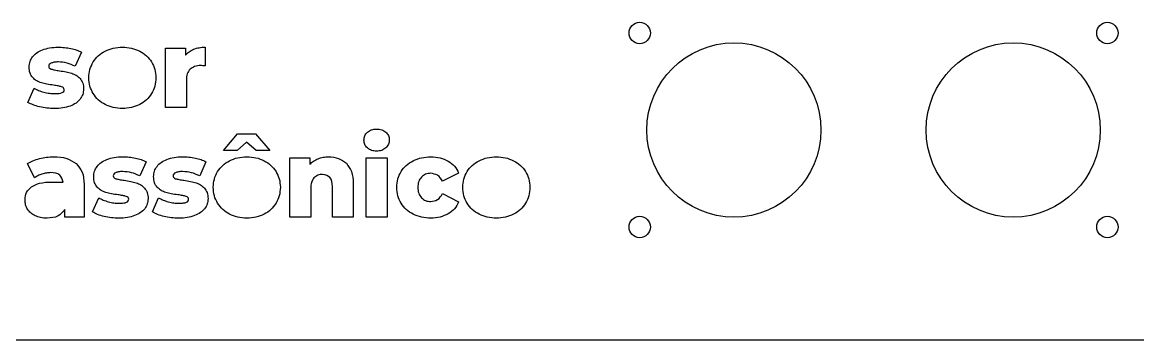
# Model space of a CAD drawing. Header units: millimetres. Extents: x -200 to 200, y -210 to 210.
# Drawn here: x -77.5 to 24.4, y -210 to -181 of the extents above; entities that cross this region are included whole.
import ezdxf

# ---------------------------------------------------------------- set-up
doc = ezdxf.new("R2010")
doc.units = ezdxf.units.MM
doc.layers.add('CUTOUTS', color=1, linetype='CONTINUOUS')
doc.layers.add('PERIMETER', color=5, linetype='CONTINUOUS')

msp = doc.modelspace()

# ---------------------------------------------------------------- linework, layer by layer
at = {"layer": 'CUTOUTS'}
for p, q in [((-72.06, -183.77), (-72.63, -185.06)), ((-64.39, -188.82), (-64.39, -183.4)), ((-64.39, -183.4), (-62.58, -183.4)), ((-62.58, -183.4), (-62.58, -184.05)), ((-60.76, -183.31), (-60.76, -185.02)), ((-62.49, -186.33), (-62.49, -188.82)), ((-76.95, -188.35), (-76.38, -187.05)), ((-62.49, -188.82), (-64.39, -188.82)), ((-59.11, -192.75), (-57.81, -191.23)), ((-57.81, -191.23), (-56.17, -191.23)), ((-56.17, -191.23), (-54.87, -192.75)), ((-56.99, -191.99), (-57.85, -192.75)), ((-56.13, -192.75), (-56.99, -191.99)), ((-57.85, -192.75), (-59.11, -192.75)), ((-54.87, -192.75), (-56.13, -192.75)), ((-53.03, -193.4), (-51.22, -193.4)), ((-53.03, -198.82), (-53.03, -193.4)), ((-51.22, -193.4), (-51.22, -193.99)), ((-46.07, -198.82), (-46.07, -193.4)), ((-46.07, -193.4), (-44.17, -193.4)), ((-44.17, -193.4), (-44.17, -198.82)), ((-76.35, -195.23), (-76.99, -193.94)), ((-66.17, -193.77), (-66.74, -195.06)), ((-60.7, -193.77), (-61.27, -195.06)), ((-37.63, -194.8), (-39.1, -195.55)), ((-74.81, -195.62), (-73.73, -195.62)), ((-71.83, -195.81), (-71.83, -198.82)), ((-51.13, -196.2), (-51.13, -198.82)), ((-49.16, -198.82), (-49.16, -196.03)), ((-47.26, -195.72), (-47.26, -198.82)), ((-71.06, -198.35), (-70.49, -197.05)), ((-65.59, -198.35), (-65.02, -197.05)), ((-39.1, -196.67), (-37.63, -197.42)), ((-73.6, -198.82), (-73.6, -198.12)), ((-71.83, -198.82), (-73.6, -198.82)), ((-51.13, -198.82), (-53.03, -198.82)), ((-47.26, -198.82), (-49.16, -198.82)), ((-44.17, -198.82), (-46.07, -198.82))]:
    msp.add_line(p, q, dxfattribs=at)
for centre, radius in [((-21.1, -182.02), 0.975), ((21.6, -182.02), 0.975), ((-12.5, -190.87), 7.95), ((13, -190.87), 7.95), ((-21.1, -199.72), 0.975), ((21.6, -199.72), 0.975)]:
    msp.add_circle(centre, radius, dxfattribs=at)
for points, knots in [([(-76.84, -185.11), (-76.83, -184.95), (-76.8, -184.61), (-76.62, -184.33), (-76.53, -184.19)], [0, 0, 0, 0, 0.04973253, 0.09894593, 0.09894593, 0.09894593, 0.09894593]), ([(-76.53, -184.19), (-76.41, -184.06), (-76.16, -183.78), (-75.81, -183.63), (-75.63, -183.55)], [0, 0, 0, 0, 0.0526078, 0.1118799, 0.1118799, 0.1118799, 0.1118799]), ([(-75.63, -183.55), (-75.41, -183.48), (-74.95, -183.33), (-74.46, -183.32), (-74.2, -183.31)], [0, 0, 0, 0, 0.0677092, 0.1450578, 0.1450578, 0.1450578, 0.1450578]), ([(-74.2, -183.31), (-74.01, -183.32), (-73.61, -183.33), (-73.23, -183.4), (-73.03, -183.43)], [0, 0, 0, 0, 0.0588265, 0.1177676, 0.1177676, 0.1177676, 0.1177676]), ([(-73.03, -183.43), (-72.85, -183.47), (-72.52, -183.55), (-72.21, -183.7), (-72.06, -183.77)], [0, 0, 0, 0, 0.055189, 0.103088, 0.103088, 0.103088, 0.103088]), ([(-71, -184.66), (-70.85, -184.46), (-70.56, -184.05), (-70.13, -183.8), (-69.91, -183.67)], [0, 0, 0, 0, 0.073782, 0.1490207, 0.1490207, 0.1490207, 0.1490207]), ([(-69.91, -183.67), (-69.66, -183.56), (-69.16, -183.35), (-68.61, -183.33), (-68.33, -183.31)], [0, 0, 0, 0, 0.0787615, 0.1626078, 0.1626078, 0.1626078, 0.1626078]), ([(-68.33, -183.31), (-68.05, -183.33), (-67.5, -183.35), (-67, -183.56), (-66.75, -183.67)], [0, 0, 0, 0, 0.0839702, 0.163085, 0.163085, 0.163085, 0.163085]), ([(-66.75, -183.67), (-66.53, -183.8), (-66.1, -184.05), (-65.81, -184.46), (-65.66, -184.66)], [0, 0, 0, 0, 0.0753744, 0.148708, 0.148708, 0.148708, 0.148708]), ([(-62.58, -184.05), (-62.48, -183.94), (-62.26, -183.7), (-61.97, -183.57), (-61.83, -183.5)], [0, 0, 0, 0, 0.04649765, 0.09455265, 0.09455265, 0.09455265, 0.09455265]), ([(-61.83, -183.5), (-61.66, -183.44), (-61.32, -183.33), (-60.95, -183.32), (-60.76, -183.31)], [0, 0, 0, 0, 0.051769, 0.1085825, 0.1085825, 0.1085825, 0.1085825]), ([(-76.51, -186.09), (-76.61, -185.96), (-76.82, -185.67), (-76.83, -185.31), (-76.84, -185.11)], [0, 0, 0, 0, 0.04875, 0.1053545, 0.1053545, 0.1053545, 0.1053545]), ([(-74.85, -184.77), (-74.91, -184.8), (-75.02, -184.87), (-75.05, -184.99), (-75.06, -185.04)], [0, 0, 0, 0, 0.01987672, 0.03612336, 0.03612336, 0.03612336, 0.03612336]), ([(-75.06, -185.04), (-75.05, -185.1), (-75.02, -185.23), (-74.9, -185.28), (-74.83, -185.31)], [0, 0, 0, 0, 0.01711955, 0.03724927, 0.03724927, 0.03724927, 0.03724927]), ([(-74.19, -184.66), (-74.32, -184.66), (-74.55, -184.67), (-74.76, -184.74), (-74.85, -184.77)], [0, 0, 0, 0, 0.03908828, 0.06721322, 0.06721322, 0.06721322, 0.06721322]), ([(-74.83, -185.31), (-74.73, -185.34), (-74.48, -185.4), (-74.22, -185.44), (-74.07, -185.46)], [0, 0, 0, 0, 0.03143863, 0.07761512, 0.07761512, 0.07761512, 0.07761512]), ([(-72.63, -185.06), (-72.88, -184.95), (-73.37, -184.71), (-73.92, -184.68), (-74.19, -184.66)], [0, 0, 0, 0, 0.0807775, 0.1623923, 0.1623923, 0.1623923, 0.1623923]), ([(-71.39, -186.1), (-71.38, -185.85), (-71.35, -185.34), (-71.11, -184.89), (-71, -184.66)], [0, 0, 0, 0, 0.0766388, 0.1508119, 0.1508119, 0.1508119, 0.1508119]), ([(-65.66, -184.66), (-65.55, -184.88), (-65.32, -185.33), (-65.29, -185.84), (-65.27, -186.1)], [0, 0, 0, 0, 0.0739093, 0.1511521, 0.1511521, 0.1511521, 0.1511521]), ([(-62.15, -185.32), (-62.25, -185.46), (-62.47, -185.75), (-62.48, -186.13), (-62.49, -186.33)], [0, 0, 0, 0, 0.0491179, 0.1089924, 0.1089924, 0.1089924, 0.1089924]), ([(-61.19, -184.99), (-61.38, -185), (-61.73, -185.02), (-62.02, -185.23), (-62.15, -185.32)], [0, 0, 0, 0, 0.0549972, 0.1029955, 0.1029955, 0.1029955, 0.1029955]), ([(-60.76, -185.02), (-60.84, -185.01), (-60.98, -185), (-61.13, -185), (-61.19, -184.99)], [0, 0, 0, 0, 0.02385617, 0.04312093, 0.04312093, 0.04312093, 0.04312093]), ([(-75.73, -186.57), (-75.87, -186.52), (-76.17, -186.41), (-76.4, -186.2), (-76.51, -186.09)], [0, 0, 0, 0, 0.0462374, 0.0928771, 0.0928771, 0.0928771, 0.0928771]), ([(-74.07, -185.46), (-73.87, -185.5), (-73.49, -185.55), (-73.13, -185.65), (-72.96, -185.69)], [0, 0, 0, 0, 0.0621862, 0.113422, 0.113422, 0.113422, 0.113422]), ([(-72.96, -185.69), (-72.82, -185.75), (-72.53, -185.85), (-72.31, -186.06), (-72.2, -186.17)], [0, 0, 0, 0, 0.04504345, 0.09086553, 0.09086553, 0.09086553, 0.09086553]), ([(-72.2, -186.17), (-72.1, -186.3), (-71.9, -186.59), (-71.88, -186.94), (-71.87, -187.13)], [0, 0, 0, 0, 0.0480212, 0.1037418, 0.1037418, 0.1037418, 0.1037418]), ([(-71, -187.55), (-71.11, -187.33), (-71.35, -186.88), (-71.38, -186.36), (-71.39, -186.1)], [0, 0, 0, 0, 0.0744023, 0.151785, 0.151785, 0.151785, 0.151785]), ([(-65.27, -186.1), (-65.29, -186.36), (-65.32, -186.87), (-65.55, -187.33), (-65.66, -187.55)], [0, 0, 0, 0, 0.0773668, 0.1516207, 0.1516207, 0.1516207, 0.1516207]), ([(-76.38, -187.05), (-76.25, -187.13), (-75.97, -187.28), (-75.66, -187.37), (-75.5, -187.42)], [0, 0, 0, 0, 0.04544946, 0.09553195, 0.09553195, 0.09553195, 0.09553195]), ([(-74.62, -186.78), (-74.82, -186.76), (-75.2, -186.71), (-75.56, -186.62), (-75.73, -186.57)], [0, 0, 0, 0, 0.0608325, 0.1125597, 0.1125597, 0.1125597, 0.1125597]), ([(-73.88, -186.93), (-73.98, -186.9), (-74.22, -186.84), (-74.47, -186.8), (-74.62, -186.78)], [0, 0, 0, 0, 0.0312575, 0.07595413, 0.07595413, 0.07595413, 0.07595413]), ([(-73.64, -187.18), (-73.66, -187.13), (-73.69, -187), (-73.81, -186.95), (-73.88, -186.93)], [0, 0, 0, 0, 0.01645923, 0.03678534, 0.03678534, 0.03678534, 0.03678534]), ([(-73.84, -187.46), (-73.78, -187.43), (-73.67, -187.36), (-73.65, -187.24), (-73.64, -187.18)], [0, 0, 0, 0, 0.01868228, 0.03528898, 0.03528898, 0.03528898, 0.03528898]), ([(-71.87, -187.13), (-71.89, -187.3), (-71.91, -187.63), (-72.09, -187.91), (-72.18, -188.05)], [0, 0, 0, 0, 0.04899188, 0.09798511, 0.09798511, 0.09798511, 0.09798511]), ([(-75.89, -188.76), (-76.09, -188.71), (-76.46, -188.61), (-76.8, -188.43), (-76.95, -188.35)], [0, 0, 0, 0, 0.062127, 0.1138391, 0.1138391, 0.1138391, 0.1138391]), ([(-75.5, -187.42), (-75.33, -187.46), (-75, -187.54), (-74.66, -187.55), (-74.49, -187.55)], [0, 0, 0, 0, 0.0517502, 0.1021134, 0.1021134, 0.1021134, 0.1021134]), ([(-74.49, -187.55), (-74.36, -187.55), (-74.14, -187.55), (-73.92, -187.49), (-73.84, -187.46)], [0, 0, 0, 0, 0.03944663, 0.06652576, 0.06652576, 0.06652576, 0.06652576]), ([(-72.18, -188.05), (-72.3, -188.18), (-72.56, -188.46), (-72.91, -188.6), (-73.1, -188.68)], [0, 0, 0, 0, 0.0527034, 0.1124668, 0.1124668, 0.1124668, 0.1124668]), ([(-69.9, -188.55), (-70.12, -188.42), (-70.56, -188.17), (-70.85, -187.76), (-71, -187.55)], [0, 0, 0, 0, 0.0757603, 0.1497182, 0.1497182, 0.1497182, 0.1497182]), ([(-65.66, -187.55), (-65.81, -187.76), (-66.1, -188.17), (-66.53, -188.42), (-66.75, -188.55)], [0, 0, 0, 0, 0.0737196, 0.149377, 0.149377, 0.149377, 0.149377]), ([(-74.55, -188.91), (-74.78, -188.91), (-75.23, -188.89), (-75.67, -188.8), (-75.89, -188.76)], [0, 0, 0, 0, 0.0676113, 0.1351196, 0.1351196, 0.1351196, 0.1351196]), ([(-73.1, -188.68), (-73.32, -188.75), (-73.79, -188.89), (-74.29, -188.91), (-74.55, -188.91)], [0, 0, 0, 0, 0.0688218, 0.1479062, 0.1479062, 0.1479062, 0.1479062]), ([(-68.33, -188.91), (-68.61, -188.9), (-69.16, -188.87), (-69.66, -188.66), (-69.9, -188.55)], [0, 0, 0, 0, 0.0832378, 0.1622447, 0.1622447, 0.1622447, 0.1622447]), ([(-66.75, -188.55), (-67, -188.66), (-67.5, -188.87), (-68.05, -188.9), (-68.33, -188.91)], [0, 0, 0, 0, 0.0792418, 0.1632253, 0.1632253, 0.1632253, 0.1632253]), ([(-46.28, -191.79), (-46.27, -191.66), (-46.24, -191.38), (-46.06, -191.18), (-45.96, -191.07)], [0, 0, 0, 0, 0.04030196, 0.0807032, 0.0807032, 0.0807032, 0.0807032]), ([(-45.96, -191.07), (-45.84, -190.99), (-45.59, -190.81), (-45.28, -190.79), (-45.12, -190.78)], [0, 0, 0, 0, 0.0429194, 0.09047522, 0.09047522, 0.09047522, 0.09047522]), ([(-45.12, -190.78), (-44.96, -190.79), (-44.66, -190.81), (-44.4, -190.98), (-44.28, -191.06)], [0, 0, 0, 0, 0.04750009, 0.08986008, 0.08986008, 0.08986008, 0.08986008]), ([(-44.28, -191.06), (-44.19, -191.16), (-44, -191.36), (-43.98, -191.63), (-43.96, -191.76)], [0, 0, 0, 0, 0.03950163, 0.07943619, 0.07943619, 0.07943619, 0.07943619]), ([(-45.96, -192.51), (-46.06, -192.41), (-46.24, -192.21), (-46.27, -191.93), (-46.28, -191.79)], [0, 0, 0, 0, 0.04040119, 0.08070315, 0.08070315, 0.08070315, 0.08070315]), ([(-43.96, -191.76), (-43.98, -191.91), (-44, -192.19), (-44.19, -192.4), (-44.28, -192.51)], [0, 0, 0, 0, 0.04189599, 0.08300409, 0.08300409, 0.08300409, 0.08300409]), ([(-75.9, -193.48), (-75.68, -193.43), (-75.26, -193.33), (-74.82, -193.32), (-74.6, -193.31)], [0, 0, 0, 0, 0.0657992, 0.1308053, 0.1308053, 0.1308053, 0.1308053]), ([(-74.6, -193.31), (-74.19, -193.33), (-73.45, -193.35), (-72.82, -193.75), (-72.54, -193.93)], [0, 0, 0, 0, 0.1199891, 0.2184599, 0.2184599, 0.2184599, 0.2184599]), ([(-69.74, -193.55), (-69.52, -193.48), (-69.06, -193.33), (-68.57, -193.32), (-68.31, -193.31)], [0, 0, 0, 0, 0.067709, 0.1450578, 0.1450578, 0.1450578, 0.1450578]), ([(-68.31, -193.31), (-68.12, -193.32), (-67.72, -193.33), (-67.34, -193.4), (-67.14, -193.43)], [0, 0, 0, 0, 0.0588265, 0.1177676, 0.1177676, 0.1177676, 0.1177676]), ([(-67.14, -193.43), (-66.96, -193.47), (-66.63, -193.55), (-66.32, -193.7), (-66.17, -193.77)], [0, 0, 0, 0, 0.0551892, 0.103088, 0.103088, 0.103088, 0.103088]), ([(-64.27, -193.55), (-64.05, -193.48), (-63.59, -193.33), (-63.1, -193.32), (-62.84, -193.31)], [0, 0, 0, 0, 0.0677092, 0.1450578, 0.1450578, 0.1450578, 0.1450578]), ([(-62.84, -193.31), (-62.65, -193.32), (-62.25, -193.33), (-61.87, -193.4), (-61.67, -193.43)], [0, 0, 0, 0, 0.0588265, 0.1177676, 0.1177676, 0.1177676, 0.1177676]), ([(-61.67, -193.43), (-61.49, -193.47), (-61.16, -193.55), (-60.85, -193.7), (-60.7, -193.77)], [0, 0, 0, 0, 0.0551887, 0.103088, 0.103088, 0.103088, 0.103088]), ([(-58.55, -193.67), (-58.3, -193.56), (-57.8, -193.35), (-57.25, -193.33), (-56.97, -193.31)], [0, 0, 0, 0, 0.0787617, 0.1626078, 0.1626078, 0.1626078, 0.1626078]), ([(-56.97, -193.31), (-56.69, -193.33), (-56.14, -193.35), (-55.64, -193.56), (-55.39, -193.67)], [0, 0, 0, 0, 0.0839702, 0.163085, 0.163085, 0.163085, 0.163085]), ([(-50.46, -193.49), (-50.31, -193.44), (-50, -193.33), (-49.67, -193.32), (-49.5, -193.31)], [0, 0, 0, 0, 0.04783582, 0.09802705, 0.09802705, 0.09802705, 0.09802705]), ([(-49.5, -193.31), (-49.19, -193.33), (-48.58, -193.37), (-48.11, -193.74), (-47.88, -193.91)], [0, 0, 0, 0, 0.0923513, 0.1767277, 0.1767277, 0.1767277, 0.1767277]), ([(-45.12, -192.8), (-45.28, -192.79), (-45.59, -192.78), (-45.84, -192.6), (-45.96, -192.51)], [0, 0, 0, 0, 0.04755582, 0.09047523, 0.09047523, 0.09047523, 0.09047523]), ([(-44.28, -192.51), (-44.4, -192.59), (-44.65, -192.78), (-44.96, -192.79), (-45.12, -192.8)], [0, 0, 0, 0, 0.04311022, 0.09068526, 0.09068526, 0.09068526, 0.09068526]), ([(-41.78, -193.67), (-41.53, -193.56), (-41.02, -193.35), (-40.46, -193.33), (-40.17, -193.31)], [0, 0, 0, 0, 0.0802928, 0.1660034, 0.1660034, 0.1660034, 0.1660034]), ([(-40.17, -193.31), (-39.88, -193.33), (-39.32, -193.35), (-38.82, -193.59), (-38.58, -193.71)], [0, 0, 0, 0, 0.0863164, 0.165331, 0.165331, 0.165331, 0.165331]), ([(-35.77, -193.67), (-35.52, -193.56), (-35.02, -193.35), (-34.47, -193.33), (-34.19, -193.31)], [0, 0, 0, 0, 0.0787615, 0.162608, 0.162608, 0.162608, 0.162608]), ([(-34.19, -193.31), (-33.91, -193.33), (-33.36, -193.35), (-32.86, -193.56), (-32.61, -193.67)], [0, 0, 0, 0, 0.0839702, 0.163085, 0.163085, 0.163085, 0.163085]), ([(-76.99, -193.94), (-76.83, -193.85), (-76.48, -193.65), (-76.1, -193.54), (-75.9, -193.48)], [0, 0, 0, 0, 0.0565368, 0.119387, 0.119387, 0.119387, 0.119387]), ([(-72.54, -193.93), (-72.34, -194.18), (-71.88, -194.72), (-71.85, -195.43), (-71.83, -195.81)], [0, 0, 0, 0, 0.0943403, 0.2063803, 0.2063803, 0.2063803, 0.2063803]), ([(-70.95, -195.11), (-70.94, -194.95), (-70.91, -194.61), (-70.73, -194.33), (-70.64, -194.19)], [0, 0, 0, 0, 0.04973253, 0.09894593, 0.09894593, 0.09894593, 0.09894593]), ([(-70.64, -194.19), (-70.52, -194.06), (-70.27, -193.78), (-69.92, -193.63), (-69.74, -193.55)], [0, 0, 0, 0, 0.0526078, 0.1118799, 0.1118799, 0.1118799, 0.1118799]), ([(-65.48, -195.11), (-65.47, -194.95), (-65.44, -194.61), (-65.26, -194.33), (-65.17, -194.19)], [0, 0, 0, 0, 0.04973253, 0.09894593, 0.09894593, 0.09894593, 0.09894593]), ([(-65.17, -194.19), (-65.05, -194.06), (-64.8, -193.78), (-64.45, -193.63), (-64.27, -193.55)], [0, 0, 0, 0, 0.0526076, 0.11188, 0.11188, 0.11188, 0.11188]), ([(-59.64, -194.66), (-59.49, -194.46), (-59.2, -194.05), (-58.77, -193.8), (-58.55, -193.67)], [0, 0, 0, 0, 0.073782, 0.1490207, 0.1490207, 0.1490207, 0.1490207]), ([(-55.39, -193.67), (-55.17, -193.8), (-54.74, -194.05), (-54.45, -194.46), (-54.3, -194.66)], [0, 0, 0, 0, 0.0753746, 0.1487082, 0.1487082, 0.1487082, 0.1487082]), ([(-51.22, -193.99), (-51.11, -193.89), (-50.88, -193.68), (-50.6, -193.55), (-50.46, -193.49)], [0, 0, 0, 0, 0.04553299, 0.09177022, 0.09177022, 0.09177022, 0.09177022]), ([(-47.88, -193.91), (-47.7, -194.16), (-47.3, -194.69), (-47.28, -195.36), (-47.26, -195.72)], [0, 0, 0, 0, 0.0882614, 0.1951233, 0.1951233, 0.1951233, 0.1951233]), ([(-42.89, -194.66), (-42.74, -194.46), (-42.44, -194.05), (-42, -193.8), (-41.78, -193.67)], [0, 0, 0, 0, 0.0737334, 0.1498323, 0.1498323, 0.1498323, 0.1498323]), ([(-38.58, -193.71), (-38.38, -193.85), (-37.97, -194.14), (-37.74, -194.58), (-37.63, -194.8)], [0, 0, 0, 0, 0.0741507, 0.1470595, 0.1470595, 0.1470595, 0.1470595]), ([(-36.86, -194.66), (-36.71, -194.46), (-36.42, -194.05), (-35.99, -193.8), (-35.77, -193.67)], [0, 0, 0, 0, 0.0737815, 0.1490206, 0.1490206, 0.1490206, 0.1490206]), ([(-32.61, -193.67), (-32.39, -193.8), (-31.96, -194.05), (-31.67, -194.46), (-31.52, -194.66)], [0, 0, 0, 0, 0.0753746, 0.1487079, 0.1487079, 0.1487079, 0.1487079]), ([(-75.67, -194.89), (-75.8, -194.93), (-76.04, -195.02), (-76.25, -195.16), (-76.35, -195.23)], [0, 0, 0, 0, 0.03987808, 0.07656799, 0.07656799, 0.07656799, 0.07656799]), ([(-74.88, -194.76), (-75.01, -194.77), (-75.28, -194.78), (-75.54, -194.85), (-75.67, -194.89)], [0, 0, 0, 0, 0.03937434, 0.08021478, 0.08021478, 0.08021478, 0.08021478]), ([(-73.73, -195.62), (-73.81, -195.37), (-73.97, -194.82), (-74.56, -194.78), (-74.88, -194.76)], [0, 0, 0, 0, 0.0716715, 0.1581372, 0.1581372, 0.1581372, 0.1581372]), ([(-70.62, -196.09), (-70.72, -195.96), (-70.93, -195.67), (-70.94, -195.31), (-70.95, -195.11)], [0, 0, 0, 0, 0.04875, 0.1053545, 0.1053545, 0.1053545, 0.1053545]), ([(-68.96, -194.77), (-69.02, -194.8), (-69.13, -194.87), (-69.16, -194.99), (-69.17, -195.04)], [0, 0, 0, 0, 0.01987672, 0.03612336, 0.03612336, 0.03612336, 0.03612336]), ([(-69.17, -195.04), (-69.16, -195.1), (-69.13, -195.23), (-69.01, -195.28), (-68.94, -195.31)], [0, 0, 0, 0, 0.01711955, 0.03724927, 0.03724927, 0.03724927, 0.03724927]), ([(-68.3, -194.66), (-68.43, -194.66), (-68.66, -194.67), (-68.87, -194.74), (-68.96, -194.77)], [0, 0, 0, 0, 0.03908828, 0.06721322, 0.06721322, 0.06721322, 0.06721322]), ([(-68.94, -195.31), (-68.84, -195.34), (-68.59, -195.4), (-68.33, -195.44), (-68.18, -195.46)], [0, 0, 0, 0, 0.03143863, 0.07761512, 0.07761512, 0.07761512, 0.07761512]), ([(-66.74, -195.06), (-66.99, -194.95), (-67.48, -194.71), (-68.03, -194.68), (-68.3, -194.66)], [0, 0, 0, 0, 0.0807775, 0.1623923, 0.1623923, 0.1623923, 0.1623923]), ([(-68.18, -195.46), (-67.98, -195.5), (-67.6, -195.55), (-67.24, -195.65), (-67.07, -195.69)], [0, 0, 0, 0, 0.0621862, 0.113422, 0.113422, 0.113422, 0.113422]), ([(-65.15, -196.09), (-65.25, -195.96), (-65.46, -195.67), (-65.47, -195.31), (-65.48, -195.11)], [0, 0, 0, 0, 0.04875, 0.1053545, 0.1053545, 0.1053545, 0.1053545]), ([(-63.49, -194.77), (-63.55, -194.8), (-63.66, -194.87), (-63.69, -194.99), (-63.7, -195.04)], [0, 0, 0, 0, 0.01987672, 0.03612336, 0.03612336, 0.03612336, 0.03612336]), ([(-63.7, -195.04), (-63.69, -195.1), (-63.66, -195.23), (-63.54, -195.28), (-63.47, -195.31)], [0, 0, 0, 0, 0.01711947, 0.0372494, 0.0372494, 0.0372494, 0.0372494]), ([(-62.83, -194.66), (-62.96, -194.66), (-63.19, -194.67), (-63.4, -194.74), (-63.49, -194.77)], [0, 0, 0, 0, 0.03908828, 0.06721322, 0.06721322, 0.06721322, 0.06721322]), ([(-63.47, -195.31), (-63.37, -195.34), (-63.12, -195.4), (-62.86, -195.44), (-62.71, -195.46)], [0, 0, 0, 0, 0.03143863, 0.07761512, 0.07761512, 0.07761512, 0.07761512]), ([(-61.27, -195.06), (-61.52, -194.95), (-62.01, -194.71), (-62.56, -194.68), (-62.83, -194.66)], [0, 0, 0, 0, 0.0807773, 0.1623923, 0.1623923, 0.1623923, 0.1623923]), ([(-62.71, -195.46), (-62.51, -195.5), (-62.13, -195.55), (-61.77, -195.65), (-61.6, -195.69)], [0, 0, 0, 0, 0.0621862, 0.113422, 0.113422, 0.113422, 0.113422]), ([(-60.03, -196.1), (-60.02, -195.85), (-59.99, -195.34), (-59.75, -194.89), (-59.64, -194.66)], [0, 0, 0, 0, 0.0766388, 0.1508119, 0.1508119, 0.1508119, 0.1508119]), ([(-54.3, -194.66), (-54.19, -194.88), (-53.96, -195.33), (-53.93, -195.84), (-53.91, -196.1)], [0, 0, 0, 0, 0.0739093, 0.1511521, 0.1511521, 0.1511521, 0.1511521]), ([(-50.84, -195.24), (-50.92, -195.37), (-51.11, -195.66), (-51.13, -196.01), (-51.13, -196.2)], [0, 0, 0, 0, 0.0457114, 0.1021949, 0.1021949, 0.1021949, 0.1021949]), ([(-50.05, -194.92), (-50.21, -194.93), (-50.5, -194.96), (-50.73, -195.15), (-50.84, -195.24)], [0, 0, 0, 0, 0.04484396, 0.0867683, 0.0867683, 0.0867683, 0.0867683]), ([(-49.16, -196.03), (-49.18, -195.71), (-49.23, -195.12), (-49.79, -194.98), (-50.05, -194.92)], [0, 0, 0, 0, 0.0861721, 0.1584606, 0.1584606, 0.1584606, 0.1584606]), ([(-43.28, -196.1), (-43.27, -195.84), (-43.24, -195.33), (-43, -194.88), (-42.89, -194.66)], [0, 0, 0, 0, 0.0772587, 0.1513171, 0.1513171, 0.1513171, 0.1513171]), ([(-41.03, -195.16), (-41.12, -195.29), (-41.33, -195.57), (-41.35, -195.92), (-41.36, -196.1)], [0, 0, 0, 0, 0.0476607, 0.1018122, 0.1018122, 0.1018122, 0.1018122]), ([(-40.18, -194.82), (-40.34, -194.84), (-40.66, -194.86), (-40.91, -195.06), (-41.03, -195.16)], [0, 0, 0, 0, 0.0473936, 0.09305255, 0.09305255, 0.09305255, 0.09305255]), ([(-39.1, -195.55), (-39.23, -195.34), (-39.49, -194.93), (-39.96, -194.86), (-40.18, -194.82)], [0, 0, 0, 0, 0.0711887, 0.1362987, 0.1362987, 0.1362987, 0.1362987]), ([(-37.25, -196.1), (-37.24, -195.85), (-37.21, -195.34), (-36.97, -194.89), (-36.86, -194.66)], [0, 0, 0, 0, 0.0766388, 0.150812, 0.150812, 0.150812, 0.150812]), ([(-31.52, -194.66), (-31.41, -194.88), (-31.18, -195.33), (-31.15, -195.84), (-31.13, -196.1)], [0, 0, 0, 0, 0.0739093, 0.1511521, 0.1511521, 0.1511521, 0.1511521]), ([(-77.22, -197.24), (-77.2, -197), (-77.15, -196.53), (-76.8, -196.21), (-76.63, -196.05)], [0, 0, 0, 0, 0.0699479, 0.1375632, 0.1375632, 0.1375632, 0.1375632]), ([(-76.63, -196.05), (-76.39, -195.93), (-75.82, -195.64), (-75.18, -195.63), (-74.81, -195.62)], [0, 0, 0, 0, 0.0814925, 0.1890186, 0.1890186, 0.1890186, 0.1890186]), ([(-69.84, -196.57), (-69.98, -196.52), (-70.28, -196.41), (-70.51, -196.2), (-70.62, -196.09)], [0, 0, 0, 0, 0.0462374, 0.0928771, 0.0928771, 0.0928771, 0.0928771]), ([(-67.07, -195.69), (-66.93, -195.75), (-66.64, -195.85), (-66.42, -196.06), (-66.31, -196.17)], [0, 0, 0, 0, 0.04504367, 0.09086557, 0.09086557, 0.09086557, 0.09086557]), ([(-66.31, -196.17), (-66.21, -196.3), (-66.01, -196.59), (-65.99, -196.94), (-65.98, -197.13)], [0, 0, 0, 0, 0.0480212, 0.1037418, 0.1037418, 0.1037418, 0.1037418]), ([(-64.37, -196.57), (-64.51, -196.52), (-64.81, -196.41), (-65.04, -196.2), (-65.15, -196.09)], [0, 0, 0, 0, 0.0462374, 0.0928771, 0.0928771, 0.0928771, 0.0928771]), ([(-61.6, -195.69), (-61.46, -195.75), (-61.17, -195.85), (-60.95, -196.06), (-60.84, -196.17)], [0, 0, 0, 0, 0.04504345, 0.09086553, 0.09086553, 0.09086553, 0.09086553]), ([(-60.84, -196.17), (-60.74, -196.3), (-60.54, -196.59), (-60.52, -196.94), (-60.51, -197.13)], [0, 0, 0, 0, 0.0480212, 0.1037418, 0.1037418, 0.1037418, 0.1037418]), ([(-59.64, -197.55), (-59.75, -197.33), (-59.99, -196.88), (-60.02, -196.36), (-60.03, -196.1)], [0, 0, 0, 0, 0.0744024, 0.1517851, 0.1517851, 0.1517851, 0.1517851]), ([(-53.91, -196.1), (-53.93, -196.36), (-53.96, -196.87), (-54.19, -197.33), (-54.3, -197.55)], [0, 0, 0, 0, 0.0773668, 0.1516207, 0.1516207, 0.1516207, 0.1516207]), ([(-42.89, -197.55), (-43, -197.33), (-43.24, -196.88), (-43.27, -196.36), (-43.28, -196.1)], [0, 0, 0, 0, 0.0744025, 0.1517852, 0.1517852, 0.1517852, 0.1517852]), ([(-41.36, -196.1), (-41.35, -196.29), (-41.33, -196.64), (-41.12, -196.93), (-41.03, -197.06)], [0, 0, 0, 0, 0.0550162, 0.1032089, 0.1032089, 0.1032089, 0.1032089]), ([(-36.86, -197.55), (-36.97, -197.33), (-37.21, -196.88), (-37.24, -196.36), (-37.25, -196.1)], [0, 0, 0, 0, 0.0744023, 0.151785, 0.151785, 0.151785, 0.151785]), ([(-31.13, -196.1), (-31.15, -196.36), (-31.18, -196.87), (-31.41, -197.33), (-31.52, -197.55)], [0, 0, 0, 0, 0.0773668, 0.1516207, 0.1516207, 0.1516207, 0.1516207]), ([(-76.99, -198.1), (-77.06, -197.97), (-77.2, -197.7), (-77.21, -197.4), (-77.22, -197.24)], [0, 0, 0, 0, 0.04382525, 0.08957901, 0.08957901, 0.08957901, 0.08957901]), ([(-70.49, -197.05), (-70.36, -197.13), (-70.08, -197.28), (-69.77, -197.37), (-69.61, -197.42)], [0, 0, 0, 0, 0.04544925, 0.09553196, 0.09553196, 0.09553196, 0.09553196]), ([(-68.73, -196.78), (-68.93, -196.76), (-69.31, -196.71), (-69.67, -196.62), (-69.84, -196.57)], [0, 0, 0, 0, 0.0608325, 0.1125597, 0.1125597, 0.1125597, 0.1125597]), ([(-69.61, -197.42), (-69.44, -197.46), (-69.11, -197.54), (-68.77, -197.55), (-68.6, -197.55)], [0, 0, 0, 0, 0.0517502, 0.1021134, 0.1021134, 0.1021134, 0.1021134]), ([(-67.99, -196.93), (-68.09, -196.9), (-68.33, -196.84), (-68.58, -196.8), (-68.73, -196.78)], [0, 0, 0, 0, 0.0312575, 0.07595413, 0.07595413, 0.07595413, 0.07595413]), ([(-68.6, -197.55), (-68.47, -197.55), (-68.25, -197.55), (-68.03, -197.49), (-67.95, -197.46)], [0, 0, 0, 0, 0.03944663, 0.06652576, 0.06652576, 0.06652576, 0.06652576]), ([(-67.75, -197.18), (-67.77, -197.13), (-67.8, -197), (-67.92, -196.95), (-67.99, -196.93)], [0, 0, 0, 0, 0.01645915, 0.03678546, 0.03678546, 0.03678546, 0.03678546]), ([(-67.95, -197.46), (-67.89, -197.43), (-67.78, -197.36), (-67.76, -197.24), (-67.75, -197.18)], [0, 0, 0, 0, 0.01868228, 0.03528898, 0.03528898, 0.03528898, 0.03528898]), ([(-65.98, -197.13), (-66, -197.3), (-66.02, -197.63), (-66.2, -197.91), (-66.29, -198.05)], [0, 0, 0, 0, 0.04899188, 0.09798511, 0.09798511, 0.09798511, 0.09798511]), ([(-65.02, -197.05), (-64.89, -197.13), (-64.61, -197.28), (-64.3, -197.37), (-64.14, -197.42)], [0, 0, 0, 0, 0.04544946, 0.09553195, 0.09553195, 0.09553195, 0.09553195]), ([(-63.26, -196.78), (-63.46, -196.76), (-63.84, -196.71), (-64.2, -196.62), (-64.37, -196.57)], [0, 0, 0, 0, 0.0608325, 0.1125597, 0.1125597, 0.1125597, 0.1125597]), ([(-64.14, -197.42), (-63.97, -197.46), (-63.64, -197.54), (-63.3, -197.55), (-63.13, -197.55)], [0, 0, 0, 0, 0.0517502, 0.1021134, 0.1021134, 0.1021134, 0.1021134]), ([(-62.52, -196.93), (-62.62, -196.9), (-62.86, -196.84), (-63.11, -196.8), (-63.26, -196.78)], [0, 0, 0, 0, 0.03125773, 0.07595413, 0.07595413, 0.07595413, 0.07595413]), ([(-63.13, -197.55), (-63, -197.55), (-62.78, -197.55), (-62.56, -197.49), (-62.48, -197.46)], [0, 0, 0, 0, 0.03944639, 0.06652575, 0.06652575, 0.06652575, 0.06652575]), ([(-62.28, -197.18), (-62.3, -197.13), (-62.33, -197), (-62.45, -196.95), (-62.52, -196.93)], [0, 0, 0, 0, 0.01645923, 0.03678534, 0.03678534, 0.03678534, 0.03678534]), ([(-62.48, -197.46), (-62.42, -197.43), (-62.31, -197.36), (-62.29, -197.24), (-62.28, -197.18)], [0, 0, 0, 0, 0.01868228, 0.03528898, 0.03528898, 0.03528898, 0.03528898]), ([(-60.51, -197.13), (-60.53, -197.3), (-60.55, -197.63), (-60.73, -197.91), (-60.82, -198.05)], [0, 0, 0, 0, 0.04899188, 0.09798511, 0.09798511, 0.09798511, 0.09798511]), ([(-41.03, -197.06), (-40.91, -197.16), (-40.66, -197.36), (-40.34, -197.39), (-40.18, -197.4)], [0, 0, 0, 0, 0.04586946, 0.09328564, 0.09328564, 0.09328564, 0.09328564]), ([(-40.18, -197.4), (-39.96, -197.37), (-39.49, -197.29), (-39.23, -196.89), (-39.1, -196.67)], [0, 0, 0, 0, 0.0651105, 0.1362989, 0.1362989, 0.1362989, 0.1362989]), ([(-37.63, -197.42), (-37.74, -197.64), (-37.97, -198.09), (-38.38, -198.38), (-38.58, -198.52)], [0, 0, 0, 0, 0.0729087, 0.1470594, 0.1470594, 0.1470594, 0.1470594]), ([(-76.29, -198.69), (-76.43, -198.62), (-76.71, -198.47), (-76.9, -198.22), (-76.99, -198.1)], [0, 0, 0, 0, 0.04795471, 0.0924396, 0.0924396, 0.0924396, 0.0924396]), ([(-73.6, -198.12), (-73.79, -198.35), (-74.19, -198.86), (-74.85, -198.89), (-75.2, -198.91)], [0, 0, 0, 0, 0.0846806, 0.1861219, 0.1861219, 0.1861219, 0.1861219]), ([(-70, -198.76), (-70.2, -198.71), (-70.57, -198.61), (-70.91, -198.43), (-71.06, -198.35)], [0, 0, 0, 0, 0.062127, 0.1138391, 0.1138391, 0.1138391, 0.1138391]), ([(-66.29, -198.05), (-66.41, -198.18), (-66.67, -198.46), (-67.02, -198.6), (-67.21, -198.68)], [0, 0, 0, 0, 0.0527034, 0.1124668, 0.1124668, 0.1124668, 0.1124668]), ([(-64.53, -198.76), (-64.73, -198.71), (-65.1, -198.61), (-65.44, -198.43), (-65.59, -198.35)], [0, 0, 0, 0, 0.062127, 0.1138391, 0.1138391, 0.1138391, 0.1138391]), ([(-60.82, -198.05), (-60.94, -198.18), (-61.2, -198.46), (-61.55, -198.6), (-61.74, -198.68)], [0, 0, 0, 0, 0.0527034, 0.1124668, 0.1124668, 0.1124668, 0.1124668]), ([(-58.54, -198.55), (-58.76, -198.42), (-59.2, -198.17), (-59.49, -197.76), (-59.64, -197.55)], [0, 0, 0, 0, 0.0757605, 0.1497182, 0.1497182, 0.1497182, 0.1497182]), ([(-56.97, -198.91), (-57.25, -198.9), (-57.8, -198.87), (-58.3, -198.66), (-58.54, -198.55)], [0, 0, 0, 0, 0.0832381, 0.1622448, 0.1622448, 0.1622448, 0.1622448]), ([(-55.39, -198.55), (-55.64, -198.66), (-56.14, -198.87), (-56.69, -198.9), (-56.97, -198.91)], [0, 0, 0, 0, 0.0792418, 0.1632253, 0.1632253, 0.1632253, 0.1632253]), ([(-54.3, -197.55), (-54.45, -197.76), (-54.74, -198.17), (-55.17, -198.42), (-55.39, -198.55)], [0, 0, 0, 0, 0.0737196, 0.1493772, 0.1493772, 0.1493772, 0.1493772]), ([(-41.78, -198.55), (-42, -198.42), (-42.44, -198.17), (-42.74, -197.76), (-42.89, -197.55)], [0, 0, 0, 0, 0.0763793, 0.1504964, 0.1504964, 0.1504964, 0.1504964]), ([(-40.17, -198.91), (-40.46, -198.9), (-41.02, -198.88), (-41.53, -198.66), (-41.78, -198.55)], [0, 0, 0, 0, 0.0857237, 0.1661416, 0.1661416, 0.1661416, 0.1661416]), ([(-38.58, -198.52), (-38.82, -198.63), (-39.32, -198.87), (-39.88, -198.9), (-40.17, -198.91)], [0, 0, 0, 0, 0.0790146, 0.165331, 0.165331, 0.165331, 0.165331]), ([(-35.76, -198.55), (-35.98, -198.42), (-36.42, -198.17), (-36.71, -197.76), (-36.86, -197.55)], [0, 0, 0, 0, 0.0757605, 0.1497182, 0.1497182, 0.1497182, 0.1497182]), ([(-34.19, -198.91), (-34.47, -198.9), (-35.02, -198.87), (-35.52, -198.66), (-35.76, -198.55)], [0, 0, 0, 0, 0.0832383, 0.1622448, 0.1622448, 0.1622448, 0.1622448]), ([(-32.61, -198.55), (-32.86, -198.66), (-33.36, -198.87), (-33.91, -198.9), (-34.19, -198.91)], [0, 0, 0, 0, 0.0792418, 0.1632253, 0.1632253, 0.1632253, 0.1632253]), ([(-31.52, -197.55), (-31.67, -197.76), (-31.96, -198.17), (-32.39, -198.42), (-32.61, -198.55)], [0, 0, 0, 0, 0.0737193, 0.1493769, 0.1493769, 0.1493769, 0.1493769]), ([(-75.2, -198.91), (-75.4, -198.91), (-75.78, -198.89), (-76.13, -198.76), (-76.29, -198.69)], [0, 0, 0, 0, 0.0590068, 0.1118965, 0.1118965, 0.1118965, 0.1118965]), ([(-68.66, -198.91), (-68.89, -198.91), (-69.34, -198.89), (-69.78, -198.8), (-70, -198.76)], [0, 0, 0, 0, 0.067611, 0.1351196, 0.1351196, 0.1351196, 0.1351196]), ([(-67.21, -198.68), (-67.43, -198.75), (-67.9, -198.89), (-68.4, -198.91), (-68.66, -198.91)], [0, 0, 0, 0, 0.0688218, 0.1479062, 0.1479062, 0.1479062, 0.1479062]), ([(-63.19, -198.91), (-63.42, -198.91), (-63.87, -198.89), (-64.31, -198.8), (-64.53, -198.76)], [0, 0, 0, 0, 0.0676113, 0.1351196, 0.1351196, 0.1351196, 0.1351196]), ([(-61.74, -198.68), (-61.96, -198.75), (-62.43, -198.89), (-62.93, -198.91), (-63.19, -198.91)], [0, 0, 0, 0, 0.0688218, 0.1479062, 0.1479062, 0.1479062, 0.1479062])]:
    msp.add_open_spline(points, degree=3, knots=knots, dxfattribs=at)
at = {"layer": 'PERIMETER'}
msp.add_line((-200, -210), (200, -210), dxfattribs=at)

doc.saveas('drawing.dxf')
